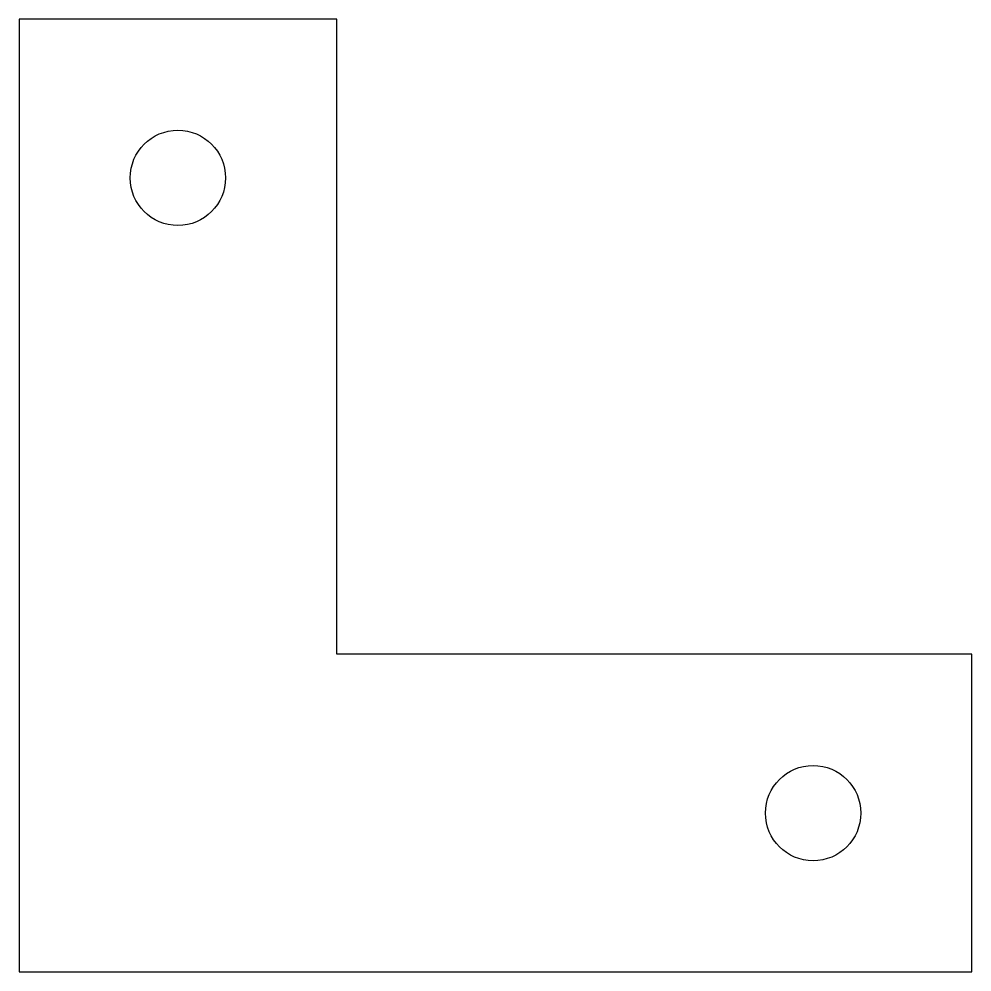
# Model space of a CAD drawing. Header units: inches. Extents: x 0 to 6, y 0 to 6.
import ezdxf

# ---------------------------------------------------------------- set-up
doc = ezdxf.new("R2010")
doc.units = ezdxf.units.IN

msp = doc.modelspace()

# ---------------------------------------------------------------- linework, layer by layer
msp.add_lwpolyline([(0, 0), (6, 0), (6, 2), (2, 2), (2, 6), (0, 6)], close=True)
for centre in [(1, 5), (5, 1)]:
    msp.add_circle(centre, 0.3)

doc.saveas('drawing.dxf')
